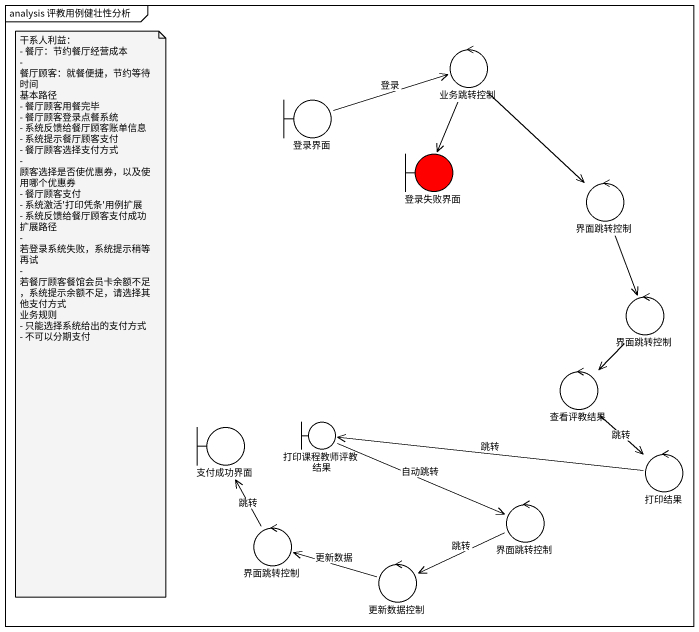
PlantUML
@startuml
mainframe analysis 评教用例健壮性分析
control 业务跳转控制
boundary 登录界面
boundary 登录失败界面 #FF0000
control 界面跳转控制
control "界面跳转控制" as 界面跳转控制_2
control 查看评教结果
boundary 打印课程教师评教结果
boundary 支付成功界面
control 打印结果
control "界面跳转控制" as 界面跳转控制_3
control "界面跳转控制" as 界面跳转控制_4
control 更新数据控制
业务跳转控制 --> 登录失败界面
业务跳转控制 --> 界面跳转控制
登录界面 -right-> 业务跳转控制 : 登录
界面跳转控制 --> 界面跳转控制_2
界面跳转控制_2 --> 查看评教结果
查看评教结果 --> 打印结果 : 跳转
打印课程教师评教结果 -right-> 界面跳转控制_4 : 自动跳转
打印结果 -left-> 打印课程教师评教结果 : 跳转
界面跳转控制_3 -up-> 支付成功界面 : 跳转
界面跳转控制_4 -left-> 更新数据控制 : 跳转
更新数据控制 -left-> 界面跳转控制_3 : 更新数据
note as N1
  干系人利益：
  - 餐厅：节约餐厅经营成本
  - 餐厅顾客：就餐便捷，节约等待时间
  基本路径
  - 餐厅顾客用餐完毕
  - 餐厅顾客登录点餐系统
  - 系统反馈给餐厅顾客账单信息
  - 系统提示餐厅顾客支付
  - 餐厅顾客选择支付方式
  - 顾客选择是否使优惠券，以及使用哪个优惠券
  - 餐厅顾客支付
  - 系统激活'打印凭条'用例扩展
  - 系统反馈给餐厅顾客支付成功
  扩展路径
  - 若登录系统失败，系统提示稍等再试
  - 若餐厅顾客餐馆会员卡余额不足，系统提示余额不足，请选择其他支付方式
  业务规则
  - 只能选择系统给出的支付方式
  - 不可以分期支付
end note
@enduml
